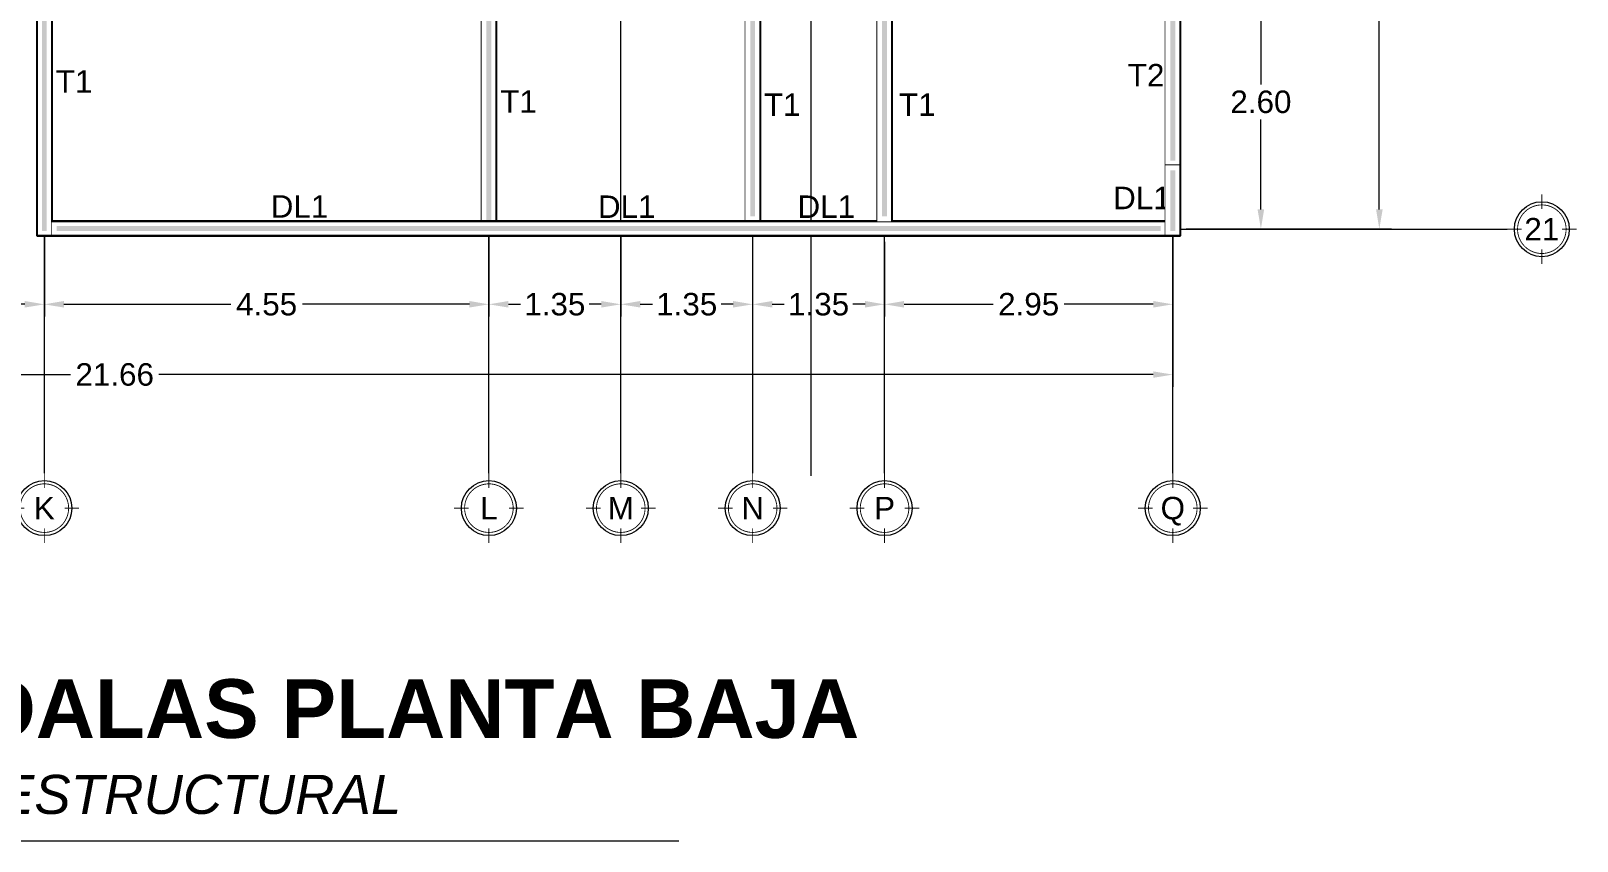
# Model space of a CAD drawing. Header units: metres. Extents: x 14 to 161, y 5 to 309.
# Drawn here: x 120.06 to 135.89, y 206.16 to 214.45 of the extents above; entities that cross this region are included whole.
import ezdxf
from ezdxf.enums import TextEntityAlignment as Align

# ---------------------------------------------------------------- set-up
doc = ezdxf.new("R2010")
doc.units = ezdxf.units.M
doc.set_wipeout_variables(frame=1)
doc.header["$PDMODE"] = 35
doc.linetypes.add('CENTRO2', pattern=[0.9, 0.6, -0.1, 0.1, -0.1])
for name, color, linetype, lineweight in [('E-Burbuja eje', 5, 'Continuous', 15), ('E-Ejes', 1, 'CENTRO2', 9), ('E-Textos', 3, 'Continuous', 15), ('E-Titulos', 4, 'Continuous', 15)]:
    doc.layers.add(name, color=color, linetype=linetype, lineweight=lineweight)
for name, color, linetype in [('E-Cotas', 2, 'Continuous'), ('E-Dala', 3, 'Continuous'), ('E-Limites', 1, 'Continuous'), ('E-Trabe', 4, 'Continuous'), ('E-Trabe 2', 6, 'Continuous')]:
    doc.layers.add(name, color=color, linetype=linetype)
doc.styles.add('ARIAL', font='arial.ttf')
doc.styles.add('General', font='arial.ttf', dxfattribs={"height": 2.3})
doc.styles.add('Subtitulos', font='', dxfattribs={"height": 4})
doc.styles.add('Texto_Minimo', font='arial.ttf', dxfattribs={"height": 1.8})
doc.styles.add('Titulos', font='', dxfattribs={"height": 6})
doc.styles.get('Subtitulos').set_extended_font_data('Arial', italic=True)
doc.styles.get('Titulos').set_extended_font_data('Arial', bold=True)
doc.linetypes.add('LÍMITE2', pattern='A,6.35,-2.54,[132,ltypeshp.shx,S=2.54,R=0,X=-2.54,Y=0],-2.54,25.4', length=36.83)
doc.dimstyles.new('Generales', dxfattribs={"dimscale": 0, "dimtxt": 2.3, "dimasz": 2, "dimexe": 1.25, "dimexo": 0.625, "dimtad": 0, "dimtih": 1, "dimtoh": 1, "dimzin": 1, "dimdsep": 46, "dimtxsty": 'General', "dimcen": 2, "dimclrd": 2, "dimclre": 2, "dimclrt": 3, "dimadec": 0, "dimazin": 0, "dimtfac": 1, "dimtmove": 0, "dimatfit": 3, "dimfxl": 1, "dimlwd": 13, "dimlwe": 13, "dimarcsym": 0})

# ---------------------------------------------------------------- blocks, each defined once
blk = doc.blocks.new('k-burb-colmn')
at = {"const_width": 0.00024}
for points in [[(0, 0.0055), (0, 0.0095)], [(0, 0.0055), (0, 0.0095)], [(-0.0055, 0), (-0.0095, 0)], [(-0.0055, 0), (-0.0095, 0)], [(0.0055, 0), (0.0095, 0)], [(0.0055, 0), (0.0095, 0)], [(0, -0.0055), (0, -0.0095)], [(0, -0.0055), (0, -0.0095)]]:
    blk.add_lwpolyline(points, dxfattribs=at)
blk.add_lwpolyline([(-0.00663, 0, 1), (0.00663, 0, 1)], format="xyb", close=True, dxfattribs=at)
blk.add_lwpolyline([(-0.00663, 0, 1), (0.00663, 0, 1)], format="xyb", close=True, dxfattribs=at)
at = {"linetype": 'Continuous'}
blk.add_circle((0, 0), 0.0075, dxfattribs=at)
blk.add_circle((0, 0), 0.0075, dxfattribs=at)
at = {"color": 2, "style": 'ARIAL'}
blk.add_attdef('NUM', text='', height=0.023, dxfattribs=at).set_placement((0.00124, 0.00008), align=Align.MIDDLE_CENTER)
blk = doc.blocks.new('*U641')
for points in [[(-0.575, -0.075), (2.745, -0.075), (2.745, 0.075), (-0.575, 0.075)], [(-0.525, -0.025), (2.695, -0.025), (2.695, 0.025), (-0.525, 0.025)]]:
    blk.add_lwpolyline(points, close=True)
blk.add_wipeout([(-0.575, -0.075), (2.745, -0.075), (2.745, 0.075), (-0.575, 0.075)])
at = {"linetype": 'ByBlock'}
h = blk.add_hatch(color=256, dxfattribs=at)
h.dxf.hatch_style = 1
h.paths.add_polyline_path([(2.695, -0.025), (2.695, 0.025), (-0.525, 0.025), (-0.525, -0.025)])
blk.add_line((-0.575, 0.075), (2.745, 0.075))
blk = doc.blocks.new('*U640')
for points in [[(0.319, -0.075), (3.65, -0.075), (3.65, 0.075), (0.319, 0.075)], [(0.369, -0.025), (3.6, -0.025), (3.6, 0.025), (0.369, 0.025)]]:
    blk.add_lwpolyline(points, close=True)
blk.add_wipeout([(0.319, -0.075), (3.65, -0.075), (3.65, 0.075), (0.319, 0.075)])
at = {"linetype": 'ByBlock'}
h = blk.add_hatch(color=256, dxfattribs=at)
h.dxf.hatch_style = 1
h.paths.add_polyline_path([(3.6, -0.025), (3.6, 0.025), (0.369, 0.025), (0.369, -0.025)])
blk.add_line((0.319, 0.075), (3.65, 0.075))
blk = doc.blocks.new('*U644')
for points in [[(-0.5, -0.075), (5.92, -0.075), (5.92, 0.075), (-0.5, 0.075)], [(-0.45, -0.025), (5.87, -0.025), (5.87, 0.025), (-0.45, 0.025)]]:
    blk.add_lwpolyline(points, close=True)
blk.add_wipeout([(-0.5, -0.075), (5.92, -0.075), (5.92, 0.075), (-0.5, 0.075)])
at = {"linetype": 'ByBlock'}
h = blk.add_hatch(color=256, dxfattribs=at)
h.dxf.hatch_style = 1
h.paths.add_polyline_path([(5.87, -0.025), (5.87, 0.025), (-0.45, 0.025), (-0.45, -0.025)])
blk.add_line((-0.5, 0.075), (5.92, 0.075))
blk = doc.blocks.new('*U642')
for points in [[(-0.575, -0.075), (10.825, -0.075), (10.825, 0.075), (-0.575, 0.075)], [(-0.525, -0.025), (10.775, -0.025), (10.775, 0.025), (-0.525, 0.025)]]:
    blk.add_lwpolyline(points, close=True)
blk.add_wipeout([(-0.575, -0.075), (10.825, -0.075), (10.825, 0.075), (-0.575, 0.075)])
at = {"linetype": 'ByBlock'}
h = blk.add_hatch(color=256, dxfattribs=at)
h.dxf.hatch_style = 1
h.paths.add_polyline_path([(10.775, -0.025), (10.775, 0.025), (-0.525, 0.025), (-0.525, -0.025)])
blk.add_line((-0.575, 0.075), (10.825, 0.075))
blk = doc.blocks.new('*U646')
for points in [[(-0.5, -0.075), (1.945, -0.075), (1.945, 0.075), (-0.5, 0.075)], [(-0.45, -0.025), (1.895, -0.025), (1.895, 0.025), (-0.45, 0.025)]]:
    blk.add_lwpolyline(points, close=True)
blk.add_wipeout([(-0.5, -0.075), (1.945, -0.075), (1.945, 0.075), (-0.5, 0.075)])
at = {"linetype": 'ByBlock'}
h = blk.add_hatch(color=256, dxfattribs=at)
h.dxf.hatch_style = 1
h.paths.add_polyline_path([(1.895, -0.025), (1.895, 0.025), (-0.45, 0.025), (-0.45, -0.025)])
blk.add_line((-0.5, 0.075), (1.945, 0.075))
blk = doc.blocks.new('*U652')
for points in [[(-0.635, -0.075), (5.214, -0.075), (5.214, 0.075), (-0.635, 0.075)], [(-0.585, -0.025), (5.164, -0.025), (5.164, 0.025), (-0.585, 0.025)]]:
    blk.add_lwpolyline(points, close=True)
blk.add_wipeout([(-0.635, -0.075), (5.214, -0.075), (5.214, 0.075), (-0.635, 0.075)])
at = {"linetype": 'ByBlock'}
h = blk.add_hatch(color=256, dxfattribs=at)
h.dxf.hatch_style = 1
h.paths.add_polyline_path([(5.164, -0.025), (5.164, 0.025), (-0.585, 0.025), (-0.585, -0.025)])
blk.add_line((-0.635, 0.075), (5.214, 0.075))
blk = doc.blocks.new('*U653')
for points in [[(-0.635, -0.075), (0.085, -0.075), (0.085, 0.075), (-0.635, 0.075)], [(-0.585, -0.025), (0.035, -0.025), (0.035, 0.025), (-0.585, 0.025)]]:
    blk.add_lwpolyline(points, close=True)
blk.add_wipeout([(-0.635, -0.075), (0.085, -0.075), (0.085, 0.075), (-0.635, 0.075)])
at = {"linetype": 'ByBlock'}
h = blk.add_hatch(color=256, dxfattribs=at)
h.dxf.hatch_style = 1
h.paths.add_polyline_path([(0.035, -0.025), (0.035, 0.025), (-0.585, 0.025), (-0.585, -0.025)])
blk.add_line((-0.635, 0.075), (0.085, 0.075))
blk = doc.blocks.new('Titulos')
blk.add_line((49.05, -23.92), (-49.05, -23.92))
for tag, height, style, p in [('TÍTULO', 6, 'Titulos', (0, -16.93)), ('ESCALA', 1.8, 'Texto_Minimo', (-34.87, -25.79)), ('ACOTACIÓN', 1.8, 'Texto_Minimo', (34.43, -25.79))]:
    blk.add_attdef(tag, text='', height=height, dxfattribs=dict(style=style)).set_placement(p, align=Align.MIDDLE_CENTER)
blk = doc.blocks.new('*D914')
at = {"layer": 'Defpoints', "color": 0, "ltscale": 0.5, "transparency": 16777216}
for p in [(118.848, 212.424), (120.198, 212.424), (120.198, 211.653)]:
    blk.add_point(p, dxfattribs=at)
at = {"layer": 'E-Cotas', "color": 2, "linetype": 'Continuous', "lineweight": 13, "ltscale": 0.5, "transparency": 16777216}
for p, q in [((118.848, 212.361), (118.848, 211.528)), ((120.198, 212.361), (120.198, 211.528)), ((119.048, 211.653), (119.172, 211.653)), ((119.998, 211.653), (119.874, 211.653))]:
    blk.add_line(p, q, dxfattribs=at)
at = {"layer": 'E-Cotas', "color": 2, "ltscale": 0.5, "transparency": 16777216}
for points in [[(119.048, 211.687), (119.048, 211.62), (118.848, 211.653)], [(119.998, 211.687), (119.998, 211.62), (120.198, 211.653)]]:
    blk.add_solid(points, dxfattribs=at)
at = {"layer": 'E-Cotas', "color": 3, "ltscale": 0.5, "transparency": 16777216, "insert": (119.523, 211.653), "char_height": 0.23, "attachment_point": 5, "style": 'General'}
blk.add_mtext('1.35', dxfattribs=at)
blk = doc.blocks.new('*D915')
at = {"layer": 'Defpoints', "color": 0, "ltscale": 0.5, "transparency": 16777216}
for p in [(120.198, 212.424), (124.748, 212.424), (124.748, 211.653)]:
    blk.add_point(p, dxfattribs=at)
at = {"layer": 'E-Cotas', "color": 2, "linetype": 'Continuous', "lineweight": 13, "ltscale": 0.5, "transparency": 16777216}
for p, q in [((120.198, 212.361), (120.198, 211.528)), ((124.748, 212.361), (124.748, 211.528)), ((120.398, 211.653), (122.106, 211.653)), ((124.548, 211.653), (122.84, 211.653))]:
    blk.add_line(p, q, dxfattribs=at)
at = {"layer": 'E-Cotas', "color": 2, "ltscale": 0.5, "transparency": 16777216}
for points in [[(120.398, 211.687), (120.398, 211.62), (120.198, 211.653)], [(124.548, 211.687), (124.548, 211.62), (124.748, 211.653)]]:
    blk.add_solid(points, dxfattribs=at)
at = {"layer": 'E-Cotas', "color": 3, "ltscale": 0.5, "transparency": 16777216, "insert": (122.473, 211.653), "char_height": 0.23, "attachment_point": 5, "style": 'General'}
blk.add_mtext('4.55', dxfattribs=at)
blk = doc.blocks.new('*D916')
at = {"layer": 'Defpoints', "color": 0, "ltscale": 0.5, "transparency": 16777216}
for p in [(124.748, 212.404), (126.098, 212.404), (126.098, 211.653)]:
    blk.add_point(p, dxfattribs=at)
at = {"layer": 'E-Cotas', "color": 2, "linetype": 'Continuous', "lineweight": 13, "ltscale": 0.5, "transparency": 16777216}
for p, q in [((124.748, 212.342), (124.748, 211.528)), ((126.098, 212.342), (126.098, 211.528)), ((124.948, 211.653), (125.072, 211.653)), ((125.898, 211.653), (125.774, 211.653))]:
    blk.add_line(p, q, dxfattribs=at)
at = {"layer": 'E-Cotas', "color": 2, "ltscale": 0.5, "transparency": 16777216}
for points in [[(124.948, 211.687), (124.948, 211.62), (124.748, 211.653)], [(125.898, 211.687), (125.898, 211.62), (126.098, 211.653)]]:
    blk.add_solid(points, dxfattribs=at)
at = {"layer": 'E-Cotas', "color": 3, "ltscale": 0.5, "transparency": 16777216, "insert": (125.423, 211.653), "char_height": 0.23, "attachment_point": 5, "style": 'General'}
blk.add_mtext('1.35', dxfattribs=at)
blk = doc.blocks.new('*D917')
at = {"layer": 'Defpoints', "color": 0, "ltscale": 0.5, "transparency": 16777216}
for p in [(126.098, 212.354), (127.448, 212.354), (127.448, 211.653)]:
    blk.add_point(p, dxfattribs=at)
at = {"layer": 'E-Cotas', "color": 2, "linetype": 'Continuous', "lineweight": 13, "ltscale": 0.5, "transparency": 16777216}
for p, q in [((126.098, 212.292), (126.098, 211.528)), ((127.448, 212.292), (127.448, 211.528)), ((126.298, 211.653), (126.422, 211.653)), ((127.248, 211.653), (127.124, 211.653))]:
    blk.add_line(p, q, dxfattribs=at)
at = {"layer": 'E-Cotas', "color": 2, "ltscale": 0.5, "transparency": 16777216}
for points in [[(126.298, 211.687), (126.298, 211.62), (126.098, 211.653)], [(127.248, 211.687), (127.248, 211.62), (127.448, 211.653)]]:
    blk.add_solid(points, dxfattribs=at)
at = {"layer": 'E-Cotas', "color": 3, "ltscale": 0.5, "transparency": 16777216, "insert": (126.773, 211.653), "char_height": 0.23, "attachment_point": 5, "style": 'General'}
blk.add_mtext('1.35', dxfattribs=at)
blk = doc.blocks.new('*D918')
at = {"layer": 'Defpoints', "color": 0, "ltscale": 0.5, "transparency": 16777216}
for p in [(127.448, 212.354), (128.798, 212.354), (128.798, 211.653)]:
    blk.add_point(p, dxfattribs=at)
at = {"layer": 'E-Cotas', "color": 2, "linetype": 'Continuous', "lineweight": 13, "ltscale": 0.5, "transparency": 16777216}
for p, q in [((127.448, 212.292), (127.448, 211.528)), ((128.798, 212.292), (128.798, 211.528)), ((127.648, 211.653), (127.772, 211.653)), ((128.598, 211.653), (128.474, 211.653))]:
    blk.add_line(p, q, dxfattribs=at)
at = {"layer": 'E-Cotas', "color": 2, "ltscale": 0.5, "transparency": 16777216}
for points in [[(127.648, 211.687), (127.648, 211.62), (127.448, 211.653)], [(128.598, 211.687), (128.598, 211.62), (128.798, 211.653)]]:
    blk.add_solid(points, dxfattribs=at)
at = {"layer": 'E-Cotas', "color": 3, "ltscale": 0.5, "transparency": 16777216, "insert": (128.123, 211.653), "char_height": 0.23, "attachment_point": 5, "style": 'General'}
blk.add_mtext('1.35', dxfattribs=at)
blk = doc.blocks.new('*D919')
at = {"layer": 'Defpoints', "color": 0, "ltscale": 0.5, "transparency": 16777216}
for p in [(128.798, 212.354), (131.748, 212.354), (131.748, 211.653)]:
    blk.add_point(p, dxfattribs=at)
at = {"layer": 'E-Cotas', "color": 2, "linetype": 'Continuous', "lineweight": 13, "ltscale": 0.5, "transparency": 16777216}
for p, q in [((128.798, 212.292), (128.798, 211.528)), ((131.748, 212.292), (131.748, 211.528)), ((128.998, 211.653), (129.909, 211.653)), ((131.548, 211.653), (130.637, 211.653))]:
    blk.add_line(p, q, dxfattribs=at)
at = {"layer": 'E-Cotas', "color": 2, "ltscale": 0.5, "transparency": 16777216}
for points in [[(128.998, 211.687), (128.998, 211.62), (128.798, 211.653)], [(131.548, 211.687), (131.548, 211.62), (131.748, 211.653)]]:
    blk.add_solid(points, dxfattribs=at)
at = {"layer": 'E-Cotas', "color": 3, "ltscale": 0.5, "transparency": 16777216, "insert": (130.273, 211.653), "char_height": 0.23, "attachment_point": 5, "style": 'General'}
blk.add_mtext('2.95', dxfattribs=at)
blk = doc.blocks.new('*D920')
at = {"layer": 'Defpoints', "color": 0, "ltscale": 0.5, "transparency": 16777216}
for p in [(110.088, 212.424), (131.748, 212.424), (131.748, 210.934)]:
    blk.add_point(p, dxfattribs=at)
at = {"layer": 'E-Cotas', "color": 2, "linetype": 'Continuous', "lineweight": 13, "ltscale": 0.5, "transparency": 16777216}
for p, q in [((110.088, 212.361), (110.088, 210.809)), ((131.748, 212.361), (131.748, 210.809)), ((110.288, 210.934), (120.466, 210.934)), ((131.548, 210.934), (121.371, 210.934))]:
    blk.add_line(p, q, dxfattribs=at)
at = {"layer": 'E-Cotas', "color": 2, "ltscale": 0.5, "transparency": 16777216}
for points in [[(110.288, 210.967), (110.288, 210.901), (110.088, 210.934)], [(131.548, 210.967), (131.548, 210.901), (131.748, 210.934)]]:
    blk.add_solid(points, dxfattribs=at)
at = {"layer": 'E-Cotas', "color": 3, "ltscale": 0.5, "transparency": 16777216, "insert": (120.918, 210.934), "char_height": 0.23, "attachment_point": 5, "style": 'General'}
blk.add_mtext('21.66', dxfattribs=at)
blk = doc.blocks.new('*D932')
at = {"layer": 'Defpoints', "color": 0, "ltscale": 0.5, "transparency": 16777216}
for p in [(131.823, 215.024), (131.823, 212.424), (132.65, 212.424)]:
    blk.add_point(p, dxfattribs=at)
at = {"layer": 'E-Cotas', "color": 2, "linetype": 'Continuous', "lineweight": 13, "ltscale": 0.5, "transparency": 16777216}
for p, q in [((131.886, 215.024), (132.775, 215.024)), ((132.65, 214.824), (132.65, 213.904)), ((132.65, 212.624), (132.65, 213.544)), ((131.886, 212.424), (132.775, 212.424))]:
    blk.add_line(p, q, dxfattribs=at)
at = {"layer": 'E-Cotas', "color": 2, "ltscale": 0.5, "transparency": 16777216}
for points in [[(132.616, 214.824), (132.683, 214.824), (132.65, 215.024)], [(132.616, 212.624), (132.683, 212.624), (132.65, 212.424)]]:
    blk.add_solid(points, dxfattribs=at)
at = {"layer": 'E-Cotas', "color": 3, "ltscale": 0.5, "transparency": 16777216, "insert": (132.65, 213.724), "char_height": 0.23, "attachment_point": 5, "style": 'General'}
blk.add_mtext('2.60', dxfattribs=at)
blk = doc.blocks.new('*D933')
at = {"layer": 'Defpoints', "color": 0, "ltscale": 0.5, "transparency": 16777216}
for p in [(131.823, 233.672), (133.862, 233.672), (131.823, 212.424)]:
    blk.add_point(p, dxfattribs=at)
at = {"layer": 'E-Cotas', "color": 2, "linetype": 'Continuous', "lineweight": 13, "ltscale": 0.5, "transparency": 16777216}
for p, q in [((131.886, 233.672), (133.987, 233.672)), ((133.862, 233.472), (133.862, 223.228)), ((133.862, 212.624), (133.862, 222.868)), ((131.886, 212.424), (133.987, 212.424))]:
    blk.add_line(p, q, dxfattribs=at)
at = {"layer": 'E-Cotas', "color": 2, "ltscale": 0.5, "transparency": 16777216}
for points in [[(133.829, 233.472), (133.896, 233.472), (133.862, 233.672)], [(133.829, 212.624), (133.896, 212.624), (133.862, 212.424)]]:
    blk.add_solid(points, dxfattribs=at)
at = {"layer": 'E-Cotas', "color": 3, "ltscale": 0.5, "transparency": 16777216, "insert": (133.862, 223.048), "char_height": 0.23, "attachment_point": 5, "style": 'General'}
blk.add_mtext('21.25', dxfattribs=at)

msp = doc.modelspace()

# ---------------------------------------------------------------- linework, layer by layer
at = {"layer": 'E-Dala', "color": 3, "linetype": 'LÍMITE2', "ltscale": 0.1}
msp.add_line((124.74819, 212.42365), (131.74819, 212.42365), dxfattribs=at)
at = {"layer": 'E-Ejes', "ltscale": 20}
for points in [[(120.19819, 209.92365), (120.19819, 236.15069), (120.19819, 236.15069)], [(124.74819, 209.92365), (124.74819, 236.15069), (124.74819, 236.15069)], [(126.09819, 209.92365), (126.09819, 236.15069), (126.09819, 236.15069)], [(127.44819, 209.92365), (127.44819, 236.15069), (127.44819, 236.15069)], [(128.04819, 209.89629), (128.04819, 236.12333), (128.04819, 236.12333)], [(128.79819, 209.92365), (128.79819, 236.15069), (128.79819, 236.15069)], [(131.74819, 209.92365), (131.74819, 236.15069), (131.74819, 236.15069)], [(107.49328, 212.42365), (135.16914, 212.42365)]]:
    msp.add_lwpolyline(points, dxfattribs=at)

# ---------------------------------------------------------------- block references
at = {"layer": 'E-Burbuja eje', "linetype": 'ByBlock'}
ref = msp.add_blockref('k-burb-colmn', (135.5254, 212.42176), dxfattribs=dict(at, xscale=37.49999999999999, yscale=37.49999999999999, zscale=37.49999999999999))
ref.add_attrib('NUM', '21', dxfattribs={"layer": '0', "color": 2, "height": 0.23, "style": 'ARIAL'}).set_placement((135.5254, 212.42176), align=Align.MIDDLE_CENTER)
ref = msp.add_blockref('k-burb-colmn', (120.19819, 209.5674), dxfattribs=dict(at, xscale=37.49999999999999, yscale=37.49999999999999, zscale=37.49999999999999))
ref.add_attrib('NUM', 'K', dxfattribs={"layer": '0', "color": 2, "height": 0.23, "style": 'ARIAL'}).set_placement((120.19819, 209.5674), align=Align.MIDDLE_CENTER)
ref = msp.add_blockref('k-burb-colmn', (124.74819, 209.5674), dxfattribs=dict(at, xscale=37.49999999999999, yscale=37.49999999999999, zscale=37.49999999999999))
ref.add_attrib('NUM', 'L', dxfattribs={"layer": '0', "color": 2, "height": 0.23, "style": 'ARIAL'}).set_placement((124.74819, 209.5674), align=Align.MIDDLE_CENTER)
ref = msp.add_blockref('k-burb-colmn', (126.09819, 209.5674), dxfattribs=dict(at, xscale=37.49999999999999, yscale=37.49999999999999, zscale=37.49999999999999))
ref.add_attrib('NUM', 'M', dxfattribs={"layer": '0', "color": 2, "height": 0.23, "style": 'ARIAL'}).set_placement((126.09819, 209.5674), align=Align.MIDDLE_CENTER)
ref = msp.add_blockref('k-burb-colmn', (127.44819, 209.5674), dxfattribs=dict(at, xscale=37.49999999999999, yscale=37.49999999999999, zscale=37.49999999999999))
ref.add_attrib('NUM', 'N', dxfattribs={"layer": '0', "color": 2, "height": 0.23, "style": 'ARIAL'}).set_placement((127.44819, 209.5674), align=Align.MIDDLE_CENTER)
ref = msp.add_blockref('k-burb-colmn', (128.79819, 209.5674), dxfattribs=dict(at, xscale=37.49999999999999, yscale=37.49999999999999, zscale=37.49999999999999))
ref.add_attrib('NUM', 'P', dxfattribs={"layer": '0', "color": 2, "height": 0.23, "style": 'ARIAL'}).set_placement((128.79819, 209.5674), align=Align.MIDDLE_CENTER)
ref = msp.add_blockref('k-burb-colmn', (131.74819, 209.5674), dxfattribs=dict(at, xscale=37.49999999999999, yscale=37.49999999999999, zscale=37.49999999999999))
ref.add_attrib('NUM', 'Q', dxfattribs={"layer": '0', "color": 2, "height": 0.23, "style": 'ARIAL'}).set_placement((131.74819, 209.5674), align=Align.MIDDLE_CENTER)
at = {"layer": 'E-Titulos', "color": 4, "ltscale": 0.5}
ref = msp.add_blockref('Titulos', (121.78687, 208.55288), dxfattribs=dict(at, xscale=0.1, yscale=0.1, zscale=0.1))
ref.add_attrib('SUBTÍTULO', 'ESTRUCTURAL', dxfattribs={"layer": '0', "ltscale": 0.5, "height": 0.4, "style": 'Subtitulos'}).set_placement((121.78687, 206.63814), align=Align.MIDDLE_CENTER)
ref.add_attrib('TÍTULO', 'TRABES Y DALAS PLANTA BAJA', dxfattribs={"layer": '0', "ltscale": 0.5, "height": 0.6, "style": 'Titulos'}).set_placement((121.78687, 207.51621), align=Align.MIDDLE_CENTER)

# ---------------------------------------------------------------- texts
at = {"layer": 'E-Textos', "ltscale": 0.5, "char_height": 0.23, "width": 0.316244, "attachment_point": 1, "style": 'General'}
for s, insert in [('T1', (120.31482, 214.04885)), ('T2', (131.28727, 214.11244)), ('T1', (124.86412, 213.84272)), ('T1', (127.56293, 213.81131)), ('T1', (128.94621, 213.81131)), ('DL1', (131.13725, 212.8565)), ('DL1', (122.51481, 212.76968)), ('DL1', (125.86422, 212.76713))]:
    msp.add_mtext(s, dxfattribs=dict(at, insert=insert))

# ---------------------------------------------------------------- next in the draw order: block references
at = {"layer": 'E-Trabe', "rotation": 270}
for name, p in [('*U644', (127.44819, 218.42365)), ('*U640', (124.74819, 216.07365)), ('*U641', (120.19819, 215.09905))]:
    msp.add_blockref(name, p, dxfattribs=at)
at = {"layer": 'E-Trabe 2', "rotation": 270}
msp.add_blockref('*U652', (131.74819, 218.28816), dxfattribs=at)

# ---------------------------------------------------------------- next in the draw order: block references
at = {"layer": 'E-Dala'}
msp.add_blockref('*U642', (120.84819, 212.42903), dxfattribs=at)

# ---------------------------------------------------------------- next in the draw order: block references
at = {"layer": 'E-Dala', "rotation": 270}
msp.add_blockref('*U653', (131.74819, 212.43871), dxfattribs=at)
at = {"layer": 'E-Trabe', "rotation": 270}
msp.add_blockref('*U646', (128.79819, 214.44865), dxfattribs=at)

# ---------------------------------------------------------------- next in the draw order: texts
at = {"layer": 'E-Textos', "ltscale": 0.5, "insert": (127.90708, 212.76713), "char_height": 0.23, "width": 0.316244, "attachment_point": 1, "style": 'General'}
msp.add_mtext('DL1', dxfattribs=at)

# ---------------------------------------------------------------- next in the draw order: dimensions: what is measured, and where the dimension line sits
at = {"layer": 'E-Cotas', "ltscale": 0.5}
for base, p1, p2, picture, middle in [((120.19819, 211.65321), (118.84819, 212.42365), (120.19819, 212.42365), '*D914', (119.52319, 211.65321)), ((124.74819, 211.65321), (120.19819, 212.42365), (124.74819, 212.42365), '*D915', (122.47319, 211.65321)), ((126.09819, 211.65321), (124.74819, 212.40403), (126.09819, 212.40403), '*D916', (125.42319, 211.65321)), ((127.44819, 211.65321), (126.09819, 212.35403), (127.44819, 212.35403), '*D917', (126.77319, 211.65321)), ((128.79819, 211.65321), (127.44819, 212.35403), (128.79819, 212.35403), '*D918', (128.12319, 211.65321))]:
    dim = msp.add_linear_dim(base=base, p1=p1, p2=p2, dimstyle='Generales', dxfattribs=at)
    dim.commit()
    dim.dimension.update_dxf_attribs({"geometry": picture, "text_midpoint": middle})

# ---------------------------------------------------------------- next in the draw order: linework, layer by layer
at = {"layer": 'E-Limites', "ltscale": 0.5}
msp.add_lwpolyline([(120.12319, 220.34865), (131.82319, 220.34865), (131.82319, 212.35403), (120.12319, 212.35403), (120.12319, 220.34865)], dxfattribs=at)

# ---------------------------------------------------------------- next in the draw order: dimensions: what is measured, and where the dimension line sits
at = {"layer": 'E-Cotas', "ltscale": 0.5}
for base, p1, p2, picture, middle in [((133.8625, 233.67228), (131.82319, 212.42365), (131.82319, 233.67228), '*D933', (133.8625, 223.04796)), ((132.64959, 212.42365), (131.82319, 215.02365), (131.82319, 212.42365), '*D932', (132.64959, 213.72365))]:
    dim = msp.add_linear_dim(base=base, p1=p1, p2=p2, angle=90, dimstyle='Generales', dxfattribs=at)
    dim.commit()
    dim.dimension.update_dxf_attribs({"geometry": picture, "text_midpoint": middle})
for base, p1, p2, picture, middle in [((131.74819, 210.93415), (110.0882, 212.42365), (131.74819, 212.42365), '*D920', (120.91819, 210.93415)), ((131.74819, 211.65321), (128.79819, 212.35403), (131.74819, 212.35403), '*D919', (130.27319, 211.65321))]:
    dim = msp.add_linear_dim(base=base, p1=p1, p2=p2, dimstyle='Generales', dxfattribs=at)
    dim.commit()
    dim.dimension.update_dxf_attribs({"geometry": picture, "text_midpoint": middle})

doc.saveas('drawing.dxf')
